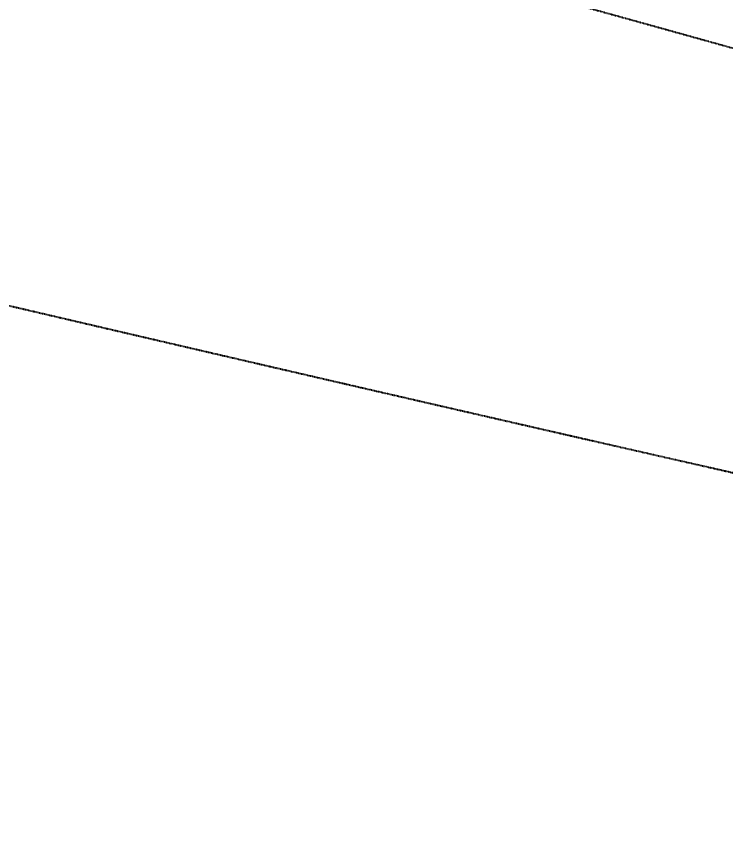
# Model space of a CAD drawing. Header units: millimetres. Extents: x 306 to 836129804, y -168137 to 818603917.
# Drawn here: x 834539522 to 834540654, y 818171346 to 818172638 of the extents above; entities that cross this region are included whole.
import ezdxf
from ezdxf.xclip import XClip

# ---------------------------------------------------------------- set-up
doc = ezdxf.new("R2010")
doc.units = ezdxf.units.MM
doc.header["$LTSCALE"] = 3
doc.header["$XCLIPFRAME"] = 0
doc.linetypes.add('DGN Style 2', pattern=[1.94727e-06, 0, -1.94727e-06])
doc.layers.get('Defpoints').update_dxf_attribs({"color": 32})
for name, color, linetype in [('00_Xref', 7, 'Continuous'), ('_ANCILIARY HATCH', 1, 'Continuous'), ('AR-ROAD_AR_BS_MI_', 251, 'Continuous')]:
    doc.layers.add(name, color=color, linetype=linetype)
doc.styles.add('Style-Arial', font='arial.ttf', dxfattribs={"width": 0.8})

# ---------------------------------------------------------------- blocks, each defined once
blk = doc.blocks.new('x-baseplan')
at = {"layer": 'AR-ROAD_AR_BS_MI_', "color": 8, "linetype": 'DGN Style 2', "flags": 128}
blk.add_lwpolyline([(834532.4903, 818174.8599), (834545.2924, 818171.3004), (834553.3968, 818169.4644)], dxfattribs=at)
at = {"layer": 'AR-ROAD_AR_BS_MI_', "color": 8, "linetype": 'DGN Style 2'}
for points, knots in [([(834538.777, 818172.3489), (834540.784, 818171.8722), (834542.7067, 818171.466), (834544.5918, 818171.0354), (834547.1074, 818170.6722), (834548.6346, 818170.4391), (834550.1627, 818170.1971)], [0, 0, 0, 0, 0.271296, 0.558854, 0.558854, 1, 1, 1, 1]), ([(834538.5353, 818171.3458), (834540.5617, 818170.8971), (834542.4878, 818170.4902), (834544.4088, 818170.0515), (834548.9121, 818169.4013), (834553.7787, 818168.6068), (834558.6406, 818167.7761), (834562.324, 818167.3062), (834564.6201, 818166.9671), (834567.2933, 818166.6535), (834569.1405, 818166.4685), (834571.0762, 818166.2801), (834572.6417, 818166.1191), (834572.7298, 818166.11)], [0, 0, 0, 0, 0.085908, 0.176337, 0.176337, 0.493305, 0.617997, 0.617997, 0.825815, 0.825815, 0.859067, 0.992071, 1, 1, 1, 1])]:
    blk.add_open_spline(points, degree=3, knots=knots, dxfattribs=at)

msp = doc.modelspace()

# ---------------------------------------------------------------- hatches: boundary and pattern name
at = {"layer": '_ANCILIARY HATCH'}
h = msp.add_hatch(dxfattribs=at)
h.set_pattern_fill('CORK', color=256, scale=250, angle=3.9989)
h.set_pattern_definition([(3.99890835, (0, 0), (-55.35411464, 791.8175197), []), (138.99890835, (423.6, -368.2), (-1472.9274463, -1694.3440005), [1122.5325, -1122.5325]), (138.99890835, (621.5, -354.4), (-1472.9274463, -1694.3440005), [1122.5325, -1122.5325]), (138.99890835, (819.5, -340.6), (-1472.9274463, -1694.3440005), [1122.5325, -1122.5325])])
edge = h.paths.add_edge_path()
edge.add_line((834542594.6, 818106125.7), (834540394.6, 818141938.1))
edge.add_line((834540394.6, 818141938.1), (834541062.4, 818142016))
edge.add_line((834541062.4, 818142016), (834543262.7, 818129534.3))
edge.add_line((834543262.7, 818129534.3), (834545012.8, 818104490.1))
edge.add_line((834545012.8, 818104490.1), (834531771.6, 818103564.5))
edge.add_line((834531771.6, 818103564.5), (834520996.5, 818101658.4))
edge.add_line((834520996.5, 818101658.4), (834495927.4, 818099905.9))
edge.add_line((834495927.4, 818099905.9), (834493670.9, 818132184.2))
edge.add_line((834493670.9, 818132184.2), (834495067.4, 818132283.1))
edge.add_line((834495067.4, 818132283.1), (834492304.2, 818171810))
edge.add_line((834492304.2, 818171810), (834494648.2, 818175122.3))
edge.add_arc((834558588.5, 818267563.6), 112400, 235.32894, 253.550773)
edge.add_line((834526760.7, 818159764), (834525862.9, 818155684.6))
edge.add_arc((834562809.2, 818275296.1), 125187.6, 237.56452, 252.834787, ccw=False)
edge.add_line((834495664.9, 818169638.3), (834500460.7, 818103180.2))
edge.add_line((834500460.7, 818103180.2), (834542594.6, 818106125.7))

# ---------------------------------------------------------------- block references
at = {"layer": '00_Xref'}
ref = msp.add_blockref('x-baseplan', (0, 0), dxfattribs=dict(at, xscale=1000, yscale=1000, zscale=1000))
XClip(ref).set_block_clipping_path([(834130.0932744878, 818214.2808966772), (834660.7980561039, 818251.3812309058), (834689.2509440434, 817844.3745563453), (834158.5461624272, 817807.2742220557)])

# ---------------------------------------------------------------- texts
at = {"layer": 'Defpoints', "ltscale": 0.5, "style": 'Style-Arial', "width": 0.8}
msp.add_text('VEHICLE ENTRANCE GANTRY', height=2500, rotation=334.7603, dxfattribs=at).set_placement((834502986.5, 818182416.3))

doc.saveas('drawing.dxf')
